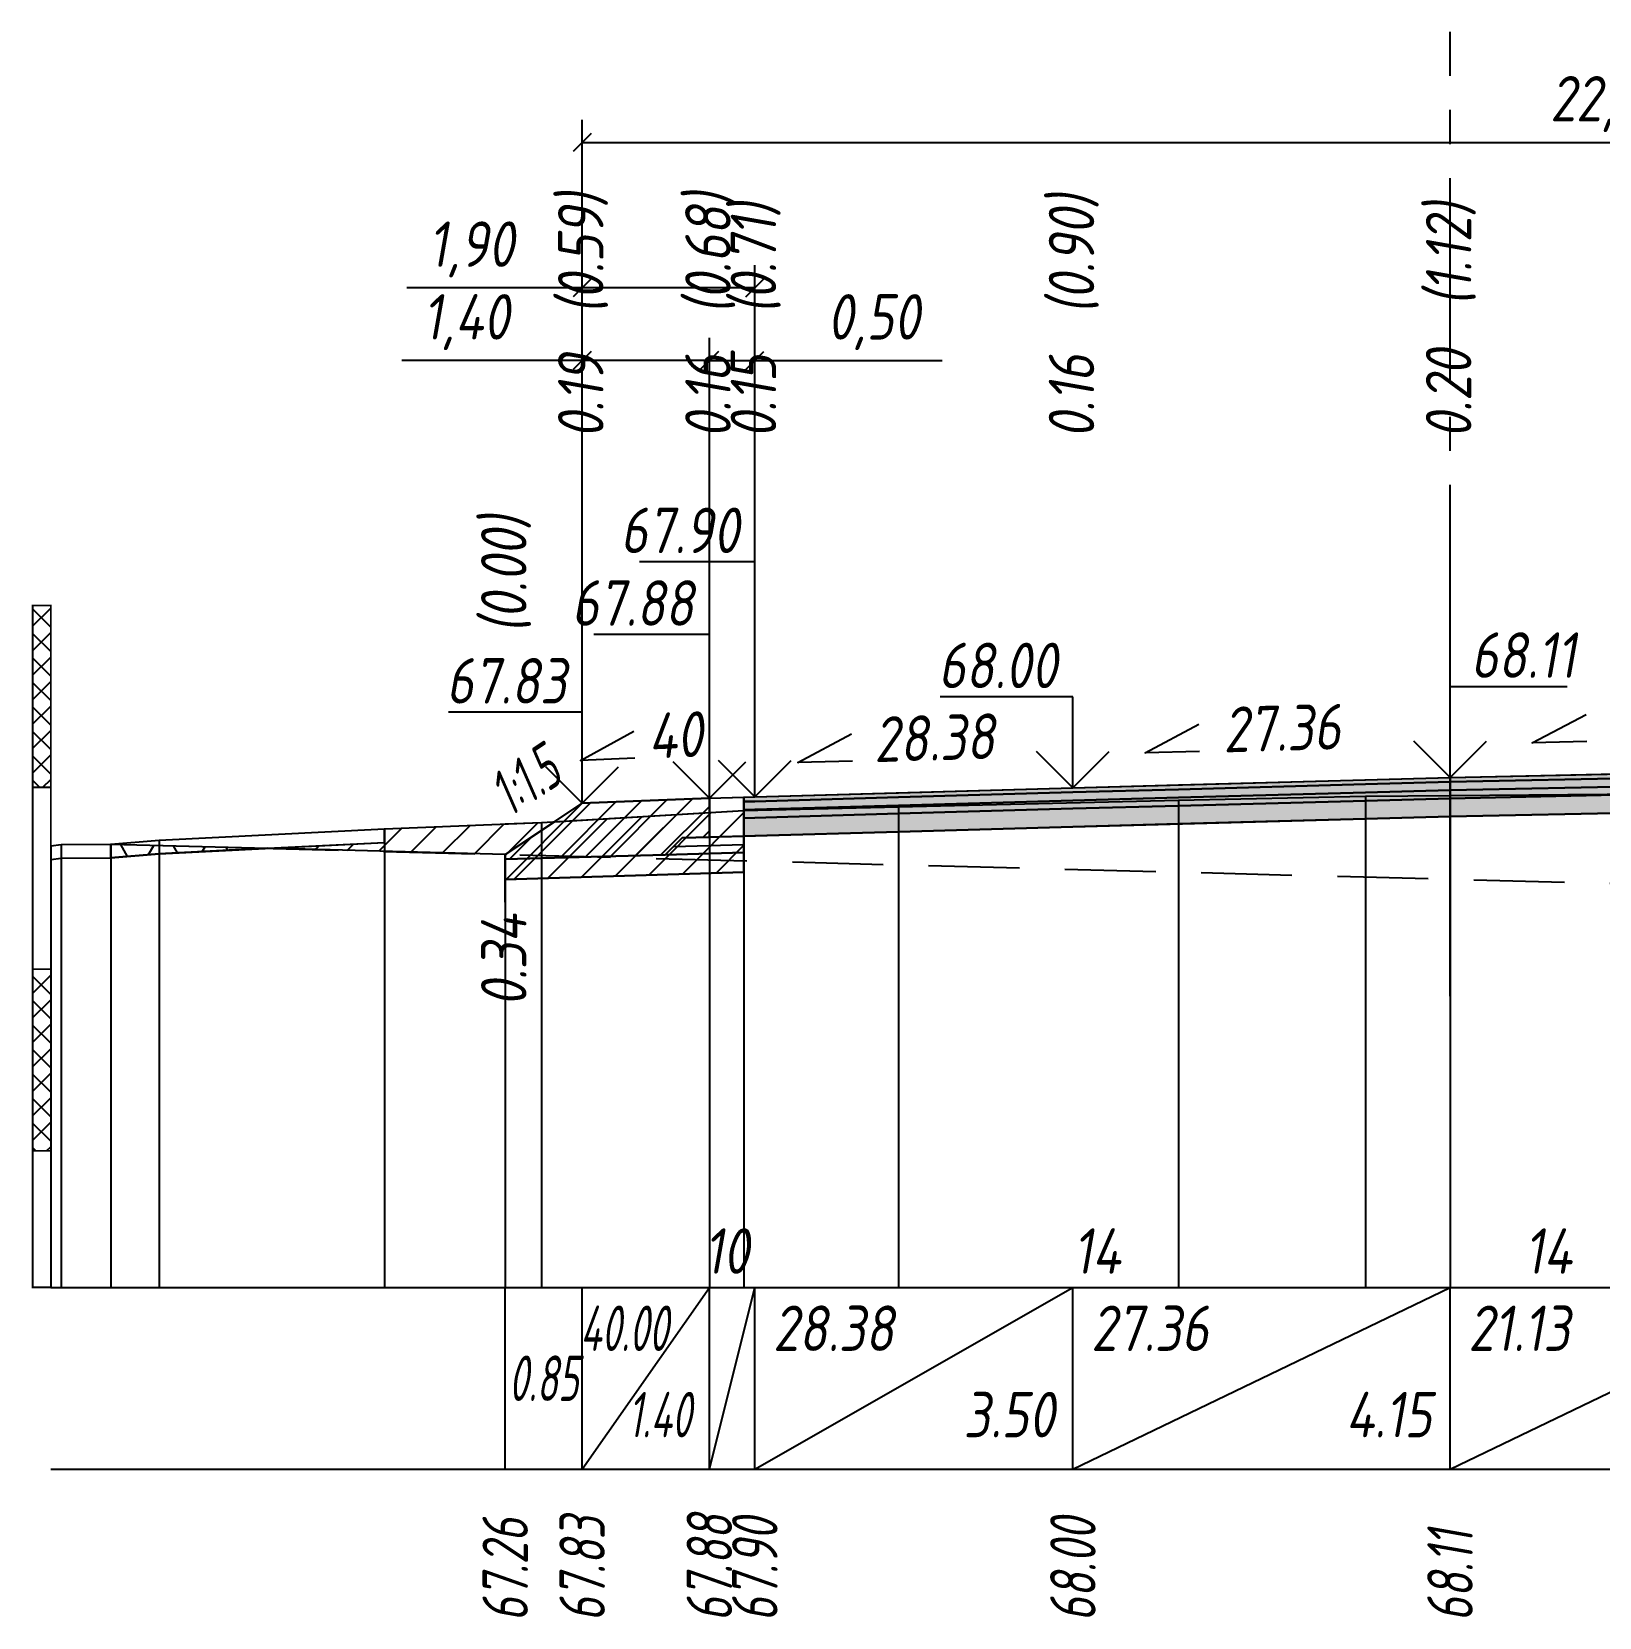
# Model space of a CAD drawing. Extents: x -717 to 1451, y -133302 to 233.
# Drawn here: x 78.9 to 165.2, y -39581.2 to -39493.9 of the extents above; entities that cross this region are included whole.
import ezdxf
from ezdxf.enums import TextEntityAlignment as Align

# ---------------------------------------------------------------- set-up
doc = ezdxf.new("R2010")
doc.units = 0
doc.linetypes.add('осевая2', pattern=[1.125, 0.75, -0.125, 0.125, -0.125])
doc.linetypes.add('штриховая', pattern=[0.75, 0.5, -0.25])
for name, color, linetype in [('Интерполированный поперечник', 2, 'Continuous'), ('Код_514', 1, 'Continuous'), ('Контур_0', 7, 'Continuous'), ('Контур_2521', 7, 'Continuous'), ('Контур_2564', 7, 'Continuous'), ('Контур_2660', 7, 'Continuous'), ('Контур_2665', 7, 'Continuous'), ('Контур_400', 7, 'Continuous'), ('Контур_508', 7, 'Continuous'), ('Контур_512', 7, 'Continuous'), ('Контур_513', 7, 'Continuous'), ('Контур_818', 7, 'Continuous'), ('Красный поперечник', 1, 'Continuous'), ('Линейка абсолютных высот', 7, 'Continuous'), ('Объём_2501', 7, 'Continuous'), ('Объём_2564', 7, 'Continuous'), ('Объём_2650', 7, 'Continuous'), ('Объём_2660', 7, 'Continuous'), ('Объём_2661', 7, 'Continuous'), ('Объём_2662', 7, 'Continuous'), ('Объём_2663', 7, 'Continuous'), ('Объём_2665', 7, 'Continuous'), ('Объём_2666', 7, 'Continuous'), ('Объём_2753', 7, 'Continuous'), ('Ось', 1, 'осевая2'), ('Откосы', 7, 'Continuous'), ('Отметки покрытия', 7, 'Continuous'), ('Рабочие отметки', 7, 'Continuous'), ('Рабочие отметки доп.', 7, 'Continuous'), ('Слои выравнивания', 7, 'Continuous'), ('Таблица', 7, 'Continuous'), ('Уклоны проезжей части', 7, 'Continuous'), ('Черный поперечник', 3, 'Continuous')]:
    doc.layers.add(name, color=color, linetype=linetype)
for name, color, linetype, true_color in [('Контур_2540', 2, 'Continuous', 0xffff00), ('Контур_2560', 2, 'Continuous', 0xffff00), ('Контур_2561', 7, 'Continuous', 0xff8040), ('Контур_2562', 3, 'Continuous', 0x00ff00), ('Контур_2563', 7, 'Continuous', 0xff8000), ('Контур_2570', 7, 'Continuous', 0x80ff00), ('Контур_2725', 7, 'Continuous', 0x323232), ('Контур_2736', 4, 'Continuous', 0x00ffff), ('Контур_2737', 4, 'Continuous', 0x00ffff), ('Контур_2738', 4, 'Continuous', 0x00ffff), ('Контур_2739', 4, 'Continuous', 0x00ffff), ('Контур_2741', 4, 'Continuous', 0x00ffff), ('Контур_2742', 4, 'Continuous', 0x00ffff), ('Контур_2743', 4, 'Continuous', 0x00ffff), ('Контур_2744', 7, 'Continuous', 0xa4ffff), ('Контур_2745', 7, 'Continuous', 0xa4ffff), ('Контур_2747', 4, 'Continuous', 0x00ffff), ('Контур_2748', 4, 'Continuous', 0x00ffff), ('Контур_2749', 4, 'Continuous', 0x00ffff), ('Контур_2750', 4, 'Continuous', 0x00ffff), ('Контур_2751', 4, 'Continuous', 0x00ffff), ('Контур_2752', 4, 'Continuous', 0x00ffff), ('Контур_2760', 7, 'Continuous', 0x323232), ('Контур_2761', 7, 'Continuous', 0x323232), ('Контур_2762', 7, 'Continuous', 0x323232), ('Контур_2763', 7, 'Continuous', 0x323232), ('Контур_402', 7, 'Continuous', 0xff6464), ('Контур_703', 4, 'Continuous', 0x00ffff), ('Контур_705', 4, 'Continuous', 0x00ffff), ('Контур_707', 4, 'Continuous', 0x00ffff), ('Контур_720', 131, 'Continuous', 0xaaffff), ('Объём_2500', 7, 'Continuous', 0xc0c0c0), ('Объём_2520', 7, 'Continuous', 0x80ffff), ('Объём_2540', 2, 'Continuous', 0xffff00), ('Объём_2560', 2, 'Continuous', 0xffff00), ('Объём_2561', 7, 'Continuous', 0xff8040), ('Объём_2562', 3, 'Continuous', 0x00ff00), ('Объём_2563', 7, 'Continuous', 0xff8000), ('Объём_2600', 7, 'Continuous', 0x808000), ('Объём_2746', 2, 'Continuous', 0xffff00)]:
    doc.layers.add(name, color=color, linetype=linetype, true_color=true_color)
doc.styles.get("Standard").update_dxf_attribs({"font": 'txt', "height": 2.5})
doc.styles.add('М', font='romand.shx', dxfattribs={"width": 0.8, "oblique": 10, "height": 2.5})
doc.dimstyles.new('ISO-25', dxfattribs={"dimtxt": 2.5, "dimasz": 2.5, "dimexe": 1.25, "dimexo": 0.625, "dimtad": 1, "dimtxsty": 'Standard', "dimcen": 2.5, "dimadec": 0, "dimazin": 0, "dimtfac": 1, "dimtmove": 0, "dimatfit": 3, "dimfxl": 1, "dimarcsym": 0})
pattern_1 = [(45.0000013, (0, 0), (-0.67351924, 0.67351921), []), (135.0000003, (0, 0), (-0.673519222, -0.67351923), [])]

# ---------------------------------------------------------------- blocks, each defined once
blk = doc.blocks.new('_Oblique')
at = {"color": 0, "linetype": 'ByBlock', "lineweight": -2}
blk.add_line((-0.5, -0.5), (0.5, 0.5), dxfattribs=at)
blk = doc.blocks.new('*D915')
at = {"color": 0, "lineweight": -2, "transparency": 16777216}
for p, q in [((109.236, -39535.797), (109.236, -39510.757)), ((116.236, -39535.517), (116.236, -39510.757)), ((109.236, -39512.007), (99.313, -39512.007)), ((116.236, -39512.007), (109.236, -39512.007))]:
    blk.add_line(p, q, dxfattribs=at)
at = {"layer": 'Defpoints', "color": 0, "transparency": 16777216}
for p in [(116.236, -39512.007), (116.236, -39536.142), (109.236, -39536.422)]:
    blk.add_point(p, dxfattribs=at)
at = {"color": 0, "lineweight": -2, "transparency": 16777216, "rotation": 180}
blk.add_blockref('_Oblique', (109.236, -39512.007), dxfattribs=at)
at = {"color": 0, "lineweight": -2, "transparency": 16777216}
blk.add_blockref('_Oblique', (116.236, -39512.007), dxfattribs=at)
at = {"color": 0, "transparency": 16777216, "insert": (102.854, -39509.894), "char_height": 2.5, "width": 8.75, "attachment_point": 5, "style": 'М'}
blk.add_mtext('1,40', dxfattribs=at)
blk = doc.blocks.new('*D917')
at = {"color": 0, "lineweight": -2, "transparency": 16777216}
for p, q in [((116.236, -39535.517), (116.236, -39510.757)), ((118.736, -39535.446), (118.736, -39510.757)), ((116.236, -39512.007), (118.736, -39512.007)), ((118.736, -39512.007), (129.036, -39512.007))]:
    blk.add_line(p, q, dxfattribs=at)
at = {"layer": 'Defpoints', "color": 0, "transparency": 16777216}
for p in [(118.736, -39512.007), (116.236, -39536.142), (118.736, -39536.071)]:
    blk.add_point(p, dxfattribs=at)
at = {"color": 0, "lineweight": -2, "transparency": 16777216, "rotation": 180}
blk.add_blockref('_Oblique', (116.236, -39512.007), dxfattribs=at)
at = {"color": 0, "lineweight": -2, "transparency": 16777216}
blk.add_blockref('_Oblique', (118.736, -39512.007), dxfattribs=at)
at = {"color": 0, "transparency": 16777216, "insert": (125.274, -39509.894), "char_height": 2.5, "width": 9.16667, "attachment_point": 5, "style": 'М'}
blk.add_mtext('0,50', dxfattribs=at)
blk = doc.blocks.new('*D920')
at = {"color": 0, "lineweight": -2, "transparency": 16777216}
for p, q in [((109.236, -39535.797), (109.236, -39506.757)), ((118.736, -39535.446), (118.736, -39506.757)), ((109.236, -39508.007), (99.596, -39508.007)), ((118.736, -39508.007), (109.236, -39508.007))]:
    blk.add_line(p, q, dxfattribs=at)
at = {"layer": 'Defpoints', "color": 0, "transparency": 16777216}
for p in [(118.736, -39508.007), (118.736, -39536.071), (109.236, -39536.422)]:
    blk.add_point(p, dxfattribs=at)
at = {"color": 0, "lineweight": -2, "transparency": 16777216, "rotation": 180}
blk.add_blockref('_Oblique', (109.236, -39508.007), dxfattribs=at)
at = {"color": 0, "lineweight": -2, "transparency": 16777216}
blk.add_blockref('_Oblique', (118.736, -39508.007), dxfattribs=at)
at = {"color": 0, "transparency": 16777216, "insert": (103.137, -39505.894), "char_height": 2.5, "width": 8.75, "attachment_point": 5, "style": 'М'}
blk.add_mtext('1,90', dxfattribs=at)
blk = doc.blocks.new('*D921')
at = {"color": 0, "lineweight": -2, "transparency": 16777216}
for p, q in [((109.236, -39535.797), (109.236, -39498.757)), ((222.236, -39532.968), (222.236, -39498.757)), ((109.236, -39500.007), (222.236, -39500.007))]:
    blk.add_line(p, q, dxfattribs=at)
at = {"layer": 'Defpoints', "color": 0, "transparency": 16777216}
for p in [(222.236, -39500.007), (222.236, -39533.593), (109.236, -39536.422)]:
    blk.add_point(p, dxfattribs=at)
at = {"color": 0, "lineweight": -2, "transparency": 16777216, "rotation": 180}
blk.add_blockref('_Oblique', (109.236, -39500.007), dxfattribs=at)
at = {"color": 0, "lineweight": -2, "transparency": 16777216}
blk.add_blockref('_Oblique', (222.236, -39500.007), dxfattribs=at)
at = {"color": 0, "transparency": 16777216, "insert": (165.736, -39497.894), "char_height": 2.5, "width": 12.08333, "attachment_point": 5, "style": 'М'}
blk.add_mtext('22,60', dxfattribs=at)

msp = doc.modelspace()

# ---------------------------------------------------------------- hatches: boundary and pattern name
at = {"layer": 'Линейка абсолютных высот'}
h = msp.add_hatch(dxfattribs=at)
h.set_pattern_fill('ANSI37', scale=0.3, style=0)
h.set_pattern_definition(pattern_1)
h.paths.add_polyline_path([(80, -39535.488), (80, -39525.488), (79, -39525.488), (79, -39535.488)])
h = msp.add_hatch(dxfattribs=at)
h.set_pattern_fill('ANSI37', scale=0.3, style=0)
h.set_pattern_definition(pattern_1)
h.paths.add_polyline_path([(80, -39555.488), (80, -39545.488), (79, -39545.488), (79, -39555.488)])
at = {"layer": 'Объём_2563'}
h = msp.add_hatch(dxfattribs=at)
h.set_pattern_fill('ANSI31', color=256, scale=0.3)
h.paths.add_polyline_path([(109.236, -39536.36), (116.236, -39536.08), (116.236, -39538.23), (114.736, -39538.272), (113.81, -39539.199), (105, -39539.449), (105, -39539.184)])
at = {"layer": 'Объём_2600'}
h = msp.add_hatch(dxfattribs=at)
h.set_pattern_fill('ANSI31', color=6, scale=0.4)
h.paths.add_polyline_path([(105, -39540.554), (105, -39539.184), (91.918, -39538.843), (98.363, -39538.521), (98.363, -39537.771), (107.007, -39537.42), (118.134, -39536.754), (118.134, -39540.16)])
h = msp.add_hatch(dxfattribs=at)
h.set_pattern_fill('HONEY', color=5, scale=0.3)
h.paths.add_polyline_path([(85.957, -39539.141), (83.312, -39539.369), (83.312, -39538.619), (91.918, -39538.843)])
at = {"layer": 'Слои выравнивания'}
for color, points in [(2, [(118.134, -39536.026), (118.736, -39536.009), (126.635, -39535.785), (136.236, -39535.512), (142.048, -39535.353), (152.333, -39535.072), (156.986, -39534.944), (156.986, -39535.194), (152.333, -39535.322), (142.048, -39535.603), (136.236, -39535.762), (126.635, -39536.035), (118.736, -39536.259), (118.134, -39536.276)]), (3, [(118.134, -39536.276), (118.736, -39536.259), (126.635, -39536.035), (136.236, -39535.762), (142.048, -39535.603), (152.333, -39535.322), (156.986, -39535.194), (156.986, -39535.644), (152.333, -39535.772), (142.048, -39536.053), (136.236, -39536.212), (126.635, -39536.485), (118.736, -39536.709), (118.134, -39536.726)]), (2, [(156.986, -39534.944), (167.791, -39534.716), (167.791, -39534.966), (156.986, -39535.194)]), (3, [(156.986, -39535.194), (167.791, -39534.966), (167.791, -39535.416), (156.986, -39535.644)]), (4, [(118.134, -39536.726), (118.736, -39536.709), (126.635, -39536.485), (136.236, -39536.212), (142.048, -39536.053), (152.333, -39535.772), (156.986, -39535.644), (156.986, -39536.094), (152.333, -39536.222), (142.048, -39536.503), (136.236, -39536.662), (126.635, -39536.935), (118.736, -39537.159), (118.134, -39537.176)]), (5, [(118.134, -39537.176), (118.736, -39537.159), (126.635, -39536.935), (136.236, -39536.662), (142.048, -39536.503), (152.333, -39536.222), (156.986, -39536.094), (156.986, -39537.094), (152.333, -39537.222), (142.048, -39537.503), (136.236, -39537.662), (126.635, -39537.935), (118.736, -39538.159), (118.134, -39538.176)]), (4, [(156.986, -39535.644), (167.791, -39535.416), (167.791, -39535.866), (156.986, -39536.094)]), (5, [(156.986, -39536.094), (167.791, -39535.866), (167.791, -39536.866), (156.986, -39537.094)])]:
    msp.add_hatch(color=color, dxfattribs=at).paths.add_polyline_path(points)

# ---------------------------------------------------------------- linework, layer by layer
at = {"layer": 'Интерполированный поперечник', "linetype": 'штриховая', "ltscale": 10, "flags": 128}
msp.add_lwpolyline([(83.312, -39538.619), (199.995, -39541.659)], dxfattribs=at)
at = {"layer": 'Код_514'}
for p, q in [((105, -39573), (105, -39563)), ((109.236, -39573), (109.236, -39563)), ((109.236, -39573), (116.236, -39563)), ((116.236, -39573), (116.236, -39563)), ((116.236, -39573), (118.736, -39563)), ((118.736, -39573), (118.736, -39563)), ((118.736, -39573), (136.236, -39563)), ((136.236, -39573), (136.236, -39563)), ((136.236, -39573), (156.986, -39563)), ((156.986, -39573), (156.986, -39563)), ((156.986, -39573), (177.736, -39563))]:
    msp.add_line(p, q, dxfattribs=at)
at = {"layer": 'Контур_0', "flags": 128}
for points in [[(116.236, -39538.23), (116.236, -39536.08), (118.134, -39536.026), (118.134, -39538.176), (116.236, -39538.23), (116.236, -39538.23)], [(109.236, -39536.36), (105, -39539.184), (105, -39539.184), (105, -39539.184), (105, -39539.184), (105, -39539.184), (105, -39539.184), (105, -39539.184), (105, -39539.184), (105, -39539.184), (105, -39539.184), (105, -39539.184), (105, -39539.184), (105, -39539.184), (105, -39539.184), (105, -39541.798)], [(109.236, -39536.36), (105, -39539.184), (105, -39539.184), (105, -39539.184), (105, -39539.184), (105, -39539.184), (105, -39539.184), (105, -39539.184), (105, -39539.184), (105, -39539.184), (105, -39539.184), (105, -39539.184), (105, -39539.184), (105, -39539.184), (105, -39539.184), (105, -39541.798), (105, -39541.798), (105, -39539.184), (105, -39539.184), (105, -39539.184), (105, -39539.184), (105, -39539.184), (105, -39539.184), (105, -39539.184), (105, -39539.184), (105, -39539.184), (105, -39539.184), (105, -39539.184), (105, -39539.184), (105, -39539.184)], [(105, -39539.449), (113.81, -39539.199), (114.736, -39538.272), (116.236, -39538.23)], [(114.736, -39538.272), (118.134, -39538.176), (118.134, -39539.076), (113.81, -39539.199), (114.736, -39538.272), (114.736, -39538.272)]]:
    msp.add_lwpolyline(points, dxfattribs=at)
at = {"layer": 'Контур_2521', "color": 250, "flags": 128}
msp.add_lwpolyline([(114.273, -39538.735), (118.134, -39538.626)], dxfattribs=at)
at = {"layer": 'Контур_2540', "flags": 128}
msp.add_lwpolyline([(113.81, -39539.199), (118.134, -39539.076), (118.134, -39540.16), (105, -39540.554), (105, -39539.449), (113.81, -39539.199), (113.81, -39539.199)], dxfattribs=at)
at = {"layer": 'Контур_2560', "flags": 128}
msp.add_lwpolyline([(109.236, -39536.36), (109.236, -39536.36), (109.236, -39536.36), (116.236, -39536.08)], dxfattribs=at)
at = {"layer": 'Контур_2561', "flags": 128}
msp.add_lwpolyline([(116.236, -39536.08), (116.236, -39536.08), (109.236, -39536.36), (109.236, -39536.36), (116.236, -39536.08)], dxfattribs=at)
at = {"layer": 'Контур_2562', "flags": 128}
msp.add_lwpolyline([(109.236, -39536.36), (109.236, -39536.36), (109.236, -39536.36), (109.236, -39536.36), (109.236, -39536.36)], dxfattribs=at)
at = {"layer": 'Контур_2563', "flags": 128}
msp.add_lwpolyline([(109.236, -39536.36), (116.236, -39536.08), (116.236, -39538.23), (114.736, -39538.272), (113.81, -39539.199), (105, -39539.449), (105, -39539.184), (109.236, -39536.36), (109.236, -39536.36)], dxfattribs=at)
at = {"layer": 'Контур_2564', "flags": 128}
msp.add_lwpolyline([(109.236, -39536.36), (116.236, -39536.08)], dxfattribs=at)
at = {"layer": 'Контур_2570', "flags": 128}
msp.add_lwpolyline([(80, -39539.451), (80.573, -39539.387), (83.312, -39539.369), (83.312, -39539.369), (85.957, -39539.141), (98.363, -39538.521), (98.363, -39537.771), (107.007, -39537.42), (118.134, -39536.754), (126.635, -39536.553), (142.048, -39536.193), (152.333, -39535.976), (156.986, -39535.936), (167.791, -39535.841)], dxfattribs=at)
at = {"layer": 'Контур_2660', "flags": 128}
msp.add_lwpolyline([(105, -39540.554), (118.134, -39540.16)], dxfattribs=at)
at = {"layer": 'Контур_2665', "flags": 128}
msp.add_lwpolyline([(109.236, -39536.36), (109.236, -39536.36)], dxfattribs=at)
at = {"layer": 'Контур_2725', "flags": 128}
msp.add_lwpolyline([(118.134, -39538.176), (118.736, -39538.159), (126.635, -39537.935), (136.236, -39537.662), (142.048, -39537.503), (152.333, -39537.222), (156.986, -39537.094), (167.791, -39536.866)], dxfattribs=at)
at = {"layer": 'Контур_2736', "flags": 128}
msp.add_lwpolyline([(109.236, -39536.36), (105, -39539.184)], dxfattribs=at)
at = {"layer": 'Контур_2737', "flags": 128}
msp.add_lwpolyline([(105, -39539.184), (105, -39539.184)], dxfattribs=at)
at = {"layer": 'Контур_2738', "flags": 128}
msp.add_lwpolyline([(105, -39539.184), (105, -39539.184)], dxfattribs=at)
at = {"layer": 'Контур_2739', "flags": 128}
msp.add_lwpolyline([(105, -39539.184), (105, -39539.184)], dxfattribs=at)
at = {"layer": 'Контур_2741', "flags": 128}
msp.add_lwpolyline([(105, -39539.184), (105, -39539.184)], dxfattribs=at)
at = {"layer": 'Контур_2742', "flags": 128}
msp.add_lwpolyline([(105, -39539.184), (105, -39539.184)], dxfattribs=at)
at = {"layer": 'Контур_2743', "flags": 128}
msp.add_lwpolyline([(105, -39539.184), (105, -39539.184)], dxfattribs=at)
at = {"layer": 'Контур_2744', "flags": 128}
msp.add_lwpolyline([(105, -39539.184), (105, -39539.184)], dxfattribs=at)
msp.add_lwpolyline([(105, -39539.184), (105, -39539.184)], dxfattribs=at)
msp.add_lwpolyline([(105, -39539.184), (105, -39539.184)], dxfattribs=at)
msp.add_lwpolyline([(105, -39539.184), (105, -39539.184)], dxfattribs=at)
msp.add_lwpolyline([(105, -39539.184), (105, -39539.184)], dxfattribs=at)
msp.add_lwpolyline([(105, -39539.184), (105, -39539.184)], dxfattribs=at)
at = {"layer": 'Контур_2745', "flags": 128}
msp.add_lwpolyline([(105, -39539.184), (105, -39539.184)], dxfattribs=at)
msp.add_lwpolyline([(105, -39539.184), (105, -39539.184)], dxfattribs=at)
msp.add_lwpolyline([(105, -39539.184), (105, -39539.184)], dxfattribs=at)
msp.add_lwpolyline([(105, -39539.184), (105, -39539.184)], dxfattribs=at)
msp.add_lwpolyline([(105, -39539.184), (105, -39539.184)], dxfattribs=at)
msp.add_lwpolyline([(105, -39539.184), (105, -39539.184)], dxfattribs=at)
at = {"layer": 'Контур_2747', "flags": 128}
msp.add_lwpolyline([(105, -39539.184), (105, -39539.184)], dxfattribs=at)
at = {"layer": 'Контур_2748', "flags": 128}
msp.add_lwpolyline([(105, -39539.184), (105, -39539.184)], dxfattribs=at)
at = {"layer": 'Контур_2749', "flags": 128}
msp.add_lwpolyline([(105, -39539.184), (105, -39539.184)], dxfattribs=at)
at = {"layer": 'Контур_2750', "flags": 128}
msp.add_lwpolyline([(105, -39539.184), (105, -39539.184)], dxfattribs=at)
at = {"layer": 'Контур_2751', "flags": 128}
msp.add_lwpolyline([(105, -39539.184), (105, -39539.184)], dxfattribs=at)
at = {"layer": 'Контур_2752', "flags": 128}
msp.add_lwpolyline([(105, -39539.184), (105, -39539.184)], dxfattribs=at)
at = {"layer": 'Контур_2760', "flags": 128}
msp.add_lwpolyline([(118.134, -39536.026), (118.736, -39536.009), (126.635, -39535.785), (136.236, -39535.512), (142.048, -39535.353), (152.333, -39535.072), (156.986, -39534.944), (167.791, -39534.716)], dxfattribs=at)
at = {"layer": 'Контур_2761', "flags": 128}
msp.add_lwpolyline([(118.134, -39536.276), (118.736, -39536.259), (126.635, -39536.035), (136.236, -39535.762), (142.048, -39535.603), (152.333, -39535.322), (156.986, -39535.194), (167.791, -39534.966)], dxfattribs=at)
at = {"layer": 'Контур_2762', "flags": 128}
msp.add_lwpolyline([(118.134, -39536.726), (118.736, -39536.709), (126.635, -39536.485), (136.236, -39536.212), (142.048, -39536.053), (152.333, -39535.772), (156.986, -39535.644), (167.791, -39535.416)], dxfattribs=at)
at = {"layer": 'Контур_2763', "flags": 128}
msp.add_lwpolyline([(118.134, -39537.176), (118.736, -39537.159), (126.635, -39536.935), (136.236, -39536.662), (142.048, -39536.503), (152.333, -39536.222), (156.986, -39536.094), (167.791, -39535.866)], dxfattribs=at)
at = {"layer": 'Контур_400', "flags": 128}
for points in [[(156.986, -39534.944), (177.736, -39534.506), (195.236, -39534.122), (195.236, -39534.122), (195.236, -39534.122), (195.236, -39534.122), (212.736, -39533.739), (212.736, -39533.739), (215.236, -39533.684)], [(116.236, -39536.08), (118.736, -39536.009), (118.736, -39536.009), (118.736, -39536.009), (118.736, -39536.009), (118.736, -39536.009), (118.736, -39536.009), (136.236, -39535.512), (156.986, -39534.944)]]:
    msp.add_lwpolyline(points, dxfattribs=at)
at = {"layer": 'Контур_402', "flags": 128}
msp.add_lwpolyline([(105, -39540.554), (118.134, -39540.16), (118.134, -39538.176), (136.236, -39537.662), (156.986, -39537.094), (167.791, -39536.866), (167.791, -39539.319), (233.892, -39541.302)], dxfattribs=at)
at = {"layer": 'Контур_508', "flags": 128}
msp.add_lwpolyline([(105, -39540.554), (118.134, -39540.16), (118.134, -39538.176), (136.236, -39537.662), (156.986, -39537.094), (167.791, -39536.866), (167.791, -39539.319), (233.892, -39541.302), (236.44, -39543), (238.44, -39543), (239.992, -39541.965)], dxfattribs=at)
at = {"layer": 'Контур_512', "flags": 128}
msp.add_lwpolyline([(105, -39540.554), (118.134, -39540.16)], dxfattribs=at)
at = {"layer": 'Контур_513', "flags": 128}
msp.add_lwpolyline([(105, -39540.554), (118.134, -39540.16), (118.134, -39538.176), (136.236, -39537.662), (156.986, -39537.094), (167.791, -39536.866), (167.791, -39539.319), (233.892, -39541.302), (236.44, -39543), (238.44, -39543), (239.992, -39541.965)], dxfattribs=at)
at = {"layer": 'Контур_703', "flags": 128}
for points in [[(109.236, -39536.36), (105, -39539.184)], [(105, -39539.184), (105, -39541.798)]]:
    msp.add_lwpolyline(points, dxfattribs=at)
at = {"layer": 'Контур_705', "flags": 128}
msp.add_lwpolyline([(105, -39539.184), (105, -39539.184)], dxfattribs=at)
at = {"layer": 'Контур_707', "flags": 128}
msp.add_lwpolyline([(105, -39541.798), (105, -39539.184)], dxfattribs=at)
at = {"layer": 'Контур_720', "flags": 128}
msp.add_lwpolyline([(105, -39541.798), (105, -39541.798)], dxfattribs=at)
at = {"layer": 'Контур_818', "flags": 128}
msp.add_lwpolyline([(105, -39537.501), (107.007, -39537.42), (118.134, -39536.754), (126.635, -39536.553), (142.048, -39536.193), (152.333, -39535.976), (156.986, -39535.936), (167.791, -39535.841), (176.362, -39536.49), (189.199, -39537.046), (189.199, -39537.796), (198.625, -39541.842), (199.995, -39542.409), (199.995, -39542.409), (200.622, -39542.279), (205.982, -39541.04), (225.427, -39542.295), (227.667, -39542.499), (238.78, -39542.757), (239.992, -39542.715)], dxfattribs=at)
at = {"layer": 'Красный поперечник'}
for p, q in [((136.236, -39535.512), (156.986, -39534.944)), ((156.986, -39534.944), (177.736, -39534.506)), ((109.236, -39536.36), (116.236, -39536.08)), ((116.236, -39536.08), (118.736, -39536.009)), ((118.736, -39536.009), (136.236, -39535.512)), ((105, -39539.184), (109.236, -39536.36)), ((118.134, -39540.16), (118.134, -39563)), ((105, -39540.554), (105, -39563))]:
    msp.add_line(p, q, dxfattribs=at)
at = {"layer": 'Линейка абсолютных высот', "color": 7, "const_width": 0.1, "flags": 128}
for points in [[(80, -39535.488), (80, -39525.488), (79, -39525.488), (79, -39535.488), (80, -39535.488)], [(80, -39545.488), (80, -39535.488), (79, -39535.488), (79, -39545.488), (80, -39545.488)], [(80, -39555.488), (80, -39545.488), (79, -39545.488), (79, -39555.488), (80, -39555.488)], [(80, -39563), (80, -39555.488), (79, -39555.488), (79, -39563), (80, -39563)]]:
    msp.add_lwpolyline(points, dxfattribs=at)
at = {"layer": 'Объём_2500', "flags": 128}
msp.add_lwpolyline([(116.236, -39538.23), (116.236, -39536.08), (118.134, -39536.026), (118.134, -39538.176), (116.236, -39538.23), (116.236, -39538.23)], dxfattribs=at)
at = {"layer": 'Объём_2501', "flags": 128}
for points in [[(156.986, -39534.944), (177.736, -39534.506), (195.236, -39534.122), (195.236, -39534.122), (195.236, -39534.122), (195.236, -39534.122), (212.736, -39533.739), (212.736, -39533.739), (215.236, -39533.684)], [(116.236, -39536.08), (118.736, -39536.009), (118.736, -39536.009), (118.736, -39536.009), (118.736, -39536.009), (118.736, -39536.009), (118.736, -39536.009), (136.236, -39535.512), (156.986, -39534.944)]]:
    msp.add_lwpolyline(points, dxfattribs=at)
at = {"layer": 'Объём_2520', "color": 250, "flags": 128}
msp.add_lwpolyline([(114.736, -39538.272), (118.134, -39538.176), (118.134, -39539.076), (113.81, -39539.199), (114.736, -39538.272), (114.736, -39538.272)], dxfattribs=at)
at = {"layer": 'Объём_2540', "flags": 128}
msp.add_lwpolyline([(113.81, -39539.199), (118.134, -39539.076), (118.134, -39540.16), (105, -39540.554), (105, -39539.449), (113.81, -39539.199), (113.81, -39539.199)], dxfattribs=at)
at = {"layer": 'Объём_2560', "flags": 128}
msp.add_lwpolyline([(109.236, -39536.36), (109.236, -39536.36), (109.236, -39536.36), (116.236, -39536.08)], dxfattribs=at)
at = {"layer": 'Объём_2561', "flags": 128}
msp.add_lwpolyline([(116.236, -39536.08), (116.236, -39536.08), (109.236, -39536.36), (109.236, -39536.36), (116.236, -39536.08)], dxfattribs=at)
at = {"layer": 'Объём_2562', "flags": 128}
msp.add_lwpolyline([(109.236, -39536.36), (109.236, -39536.36), (109.236, -39536.36), (109.236, -39536.36), (109.236, -39536.36)], dxfattribs=at)
at = {"layer": 'Объём_2563', "color": 250, "flags": 128}
msp.add_lwpolyline([(109.236, -39536.36), (116.236, -39536.08), (116.236, -39538.23), (114.736, -39538.272), (113.81, -39539.199), (105, -39539.449), (105, -39539.184), (109.236, -39536.36), (109.236, -39536.36)], dxfattribs=at)
at = {"layer": 'Объём_2564', "flags": 128}
msp.add_lwpolyline([(109.236, -39536.36), (116.236, -39536.08)], dxfattribs=at)
at = {"layer": 'Объём_2600', "color": 5, "flags": 128}
msp.add_lwpolyline([(85.957, -39539.141), (83.312, -39539.369), (83.312, -39538.619), (91.918, -39538.843), (85.957, -39539.141), (85.957, -39539.141)], dxfattribs=at)
at = {"layer": 'Объём_2650', "color": 6, "flags": 128}
msp.add_lwpolyline([(105, -39540.554), (105, -39539.184), (91.918, -39538.843), (98.363, -39538.521), (98.363, -39537.771), (107.007, -39537.42), (118.134, -39536.754), (118.134, -39540.16), (105, -39540.554), (105, -39540.554)], dxfattribs=at)
at = {"layer": 'Объём_2660', "flags": 128}
msp.add_lwpolyline([(105, -39540.554), (118.134, -39540.16)], dxfattribs=at)
at = {"layer": 'Объём_2661', "flags": 128}
msp.add_lwpolyline([(109.236, -39536.36), (105, -39539.184), (105, -39540.619)], dxfattribs=at)
at = {"layer": 'Объём_2662', "flags": 128}
msp.add_lwpolyline([(105, -39540.619), (105, -39539.184)], dxfattribs=at)
at = {"layer": 'Объём_2663', "flags": 128}
msp.add_lwpolyline([(105, -39540.619), (105, -39541.798), (105, -39540.619)], dxfattribs=at)
at = {"layer": 'Объём_2665', "flags": 128}
msp.add_lwpolyline([(109.236, -39536.36), (109.236, -39536.36)], dxfattribs=at)
at = {"layer": 'Объём_2666', "flags": 128}
msp.add_lwpolyline([(109.236, -39536.36), (105, -39540.619)], dxfattribs=at)
at = {"layer": 'Объём_2746', "flags": 128}
msp.add_lwpolyline([(105, -39539.184), (107.709, -39537.378), (118.134, -39536.754), (118.134, -39540.16), (105, -39540.554), (105, -39539.184), (105, -39539.184)], dxfattribs=at)
at = {"layer": 'Объём_2753', "flags": 128}
msp.add_lwpolyline([(118.134, -39536.026), (118.134, -39536.026)], dxfattribs=at)
at = {"layer": 'Ось', "ltscale": 15}
msp.add_line((156.986, -39546.971), (156.986, -39493.915), dxfattribs=at)
at = {"layer": 'Откосы', "color": 1, "flags": 128}
for points in [[(164.509, -39532.974), (161.51, -39533.038), (164.477, -39531.475)], [(112.142, -39533.889), (109.145, -39534.009), (112.082, -39532.39)], [(124.103, -39534.046), (121.104, -39534.131), (124.06, -39532.547)], [(143.204, -39533.511), (140.205, -39533.593), (143.163, -39532.012)]]:
    msp.add_lwpolyline(points, dxfattribs=at)
at = {"layer": 'Отметки покрытия', "color": 1}
for p, q in [((118.736, -39523.08), (112.386, -39523.08)), ((118.736, -39536.009), (118.736, -39523.08)), ((116.236, -39527.08), (109.886, -39527.08)), ((116.236, -39536.08), (116.236, -39527.08)), ((156.986, -39534.944), (156.986, -39529.944)), ((156.986, -39529.944), (163.436, -39529.944)), ((136.236, -39530.512), (128.936, -39530.512)), ((136.236, -39535.512), (136.236, -39530.512)), ((109.236, -39531.36), (101.886, -39531.36)), ((109.236, -39536.36), (109.236, -39531.36)), ((136.236, -39535.512), (134.236, -39533.512)), ((136.236, -39535.512), (138.236, -39533.512)), ((156.986, -39534.944), (154.986, -39532.944)), ((156.986, -39534.944), (158.986, -39532.944)), ((109.236, -39536.36), (107.236, -39534.36)), ((109.236, -39536.36), (111.236, -39534.36)), ((116.236, -39536.08), (114.236, -39534.08)), ((116.236, -39536.08), (118.236, -39534.08)), ((118.736, -39536.009), (116.736, -39534.009)), ((118.736, -39536.009), (120.736, -39534.009))]:
    msp.add_line(p, q, dxfattribs=at)
at = {"layer": 'Слои выравнивания'}
for p, q in [((156.986, -39534.944), (156.986, -39563)), ((116.236, -39536.08), (116.236, -39563)), ((118.134, -39536.026), (118.134, -39563))]:
    msp.add_line(p, q, dxfattribs=at)
at = {"layer": 'Слои выравнивания', "color": 2, "flags": 128}
for points in [[(118.134, -39536.026), (118.736, -39536.009), (126.635, -39535.785), (136.236, -39535.512), (142.048, -39535.353), (152.333, -39535.072), (156.986, -39534.944), (156.986, -39535.194), (152.333, -39535.322), (142.048, -39535.603), (136.236, -39535.762), (126.635, -39536.035), (118.736, -39536.259), (118.134, -39536.276)], [(156.986, -39534.944), (167.791, -39534.716), (167.791, -39534.966), (156.986, -39535.194)]]:
    msp.add_lwpolyline(points, close=True, dxfattribs=at)
at = {"layer": 'Слои выравнивания', "color": 3, "flags": 128}
for points in [[(118.134, -39536.276), (118.736, -39536.259), (126.635, -39536.035), (136.236, -39535.762), (142.048, -39535.603), (152.333, -39535.322), (156.986, -39535.194), (156.986, -39535.644), (152.333, -39535.772), (142.048, -39536.053), (136.236, -39536.212), (126.635, -39536.485), (118.736, -39536.709), (118.134, -39536.726)], [(156.986, -39535.194), (167.791, -39534.966), (167.791, -39535.416), (156.986, -39535.644)]]:
    msp.add_lwpolyline(points, close=True, dxfattribs=at)
at = {"layer": 'Слои выравнивания', "color": 4, "flags": 128}
for points in [[(118.134, -39536.726), (118.736, -39536.709), (126.635, -39536.485), (136.236, -39536.212), (142.048, -39536.053), (152.333, -39535.772), (156.986, -39535.644), (156.986, -39536.094), (152.333, -39536.222), (142.048, -39536.503), (136.236, -39536.662), (126.635, -39536.935), (118.736, -39537.159), (118.134, -39537.176)], [(156.986, -39535.644), (167.791, -39535.416), (167.791, -39535.866), (156.986, -39536.094)]]:
    msp.add_lwpolyline(points, close=True, dxfattribs=at)
at = {"layer": 'Слои выравнивания', "color": 5, "flags": 128}
for points in [[(118.134, -39537.176), (118.736, -39537.159), (126.635, -39536.935), (136.236, -39536.662), (142.048, -39536.503), (152.333, -39536.222), (156.986, -39536.094), (156.986, -39537.094), (152.333, -39537.222), (142.048, -39537.503), (136.236, -39537.662), (126.635, -39537.935), (118.736, -39538.159), (118.134, -39538.176)], [(156.986, -39536.094), (167.791, -39535.866), (167.791, -39536.866), (156.986, -39537.094)]]:
    msp.add_lwpolyline(points, close=True, dxfattribs=at)
at = {"layer": 'Таблица'}
for p, q in [((80, -39563), (264.992, -39563)), ((80, -39573), (264.992, -39573))]:
    msp.add_line(p, q, dxfattribs=at)
at = {"layer": 'Черный поперечник', "color": 7}
for p, q in [((152.333, -39535.976), (152.333, -39563)), ((156.986, -39535.936), (156.986, -39563)), ((118.134, -39536.754), (118.134, -39563)), ((126.635, -39536.553), (126.635, -39563)), ((142.048, -39536.193), (142.048, -39563)), ((98.363, -39537.771), (98.363, -39563)), ((107.007, -39537.42), (107.007, -39563)), ((80, -39538.701), (80, -39563)), ((80.573, -39538.637), (80.573, -39563)), ((83.312, -39538.619), (83.312, -39563)), ((85.957, -39538.391), (85.957, -39563))]:
    msp.add_line(p, q, dxfattribs=at)
at = {"layer": 'Черный поперечник', "flags": 128}
msp.add_lwpolyline([(80, -39538.701), (80.573, -39538.637), (83.312, -39538.619), (85.957, -39538.391), (98.363, -39537.771), (107.007, -39537.42), (118.134, -39536.754), (126.635, -39536.553), (142.048, -39536.193), (152.333, -39535.976), (156.986, -39535.936), (167.791, -39535.841), (176.362, -39536.49), (189.199, -39537.046), (198.625, -39541.092), (199.995, -39541.659), (200.622, -39541.529), (205.982, -39540.29), (225.427, -39541.545), (227.667, -39541.749), (238.78, -39542.007), (244.071, -39541.824), (264.992, -39540.77)], dxfattribs=at)

# ---------------------------------------------------------------- texts
at = {"layer": 'Код_514', "style": 'М', "oblique": 10}
for s, width, p in [('40.00', 0.6, (109.123, -39564)), ('28.38', 0.8, (119.736, -39564)), ('27.36', 0.8, (137.236, -39564)), ('21.13', 0.8, (157.986, -39564))]:
    msp.add_text(s, height=2.5, dxfattribs=dict(at, width=width)).set_placement(p, align=Align.TOP_LEFT)
at = {"layer": 'Код_514', "style": 'М', "oblique": 10, "width": 0.6}
msp.add_text('0.85', height=2.5, dxfattribs=at).set_placement((107.118, -39568), align=Align.MIDDLE_CENTER)
at = {"layer": 'Код_514', "style": 'М', "oblique": 10}
for s, width, p in [('1.40', 0.6, (115.236, -39572)), ('3.50', 0.8, (135.236, -39572)), ('4.15', 0.8, (155.986, -39572))]:
    msp.add_text(s, height=2.5, dxfattribs=dict(at, width=width)).set_placement(p, align=Align.BOTTOM_RIGHT)
at = {"layer": 'Код_514', "style": 'М', "oblique": 10, "width": 0.7}
for s, p in [('67.83', (109.236, -39581.382)), ('67.88', (116.236, -39581.382)), ('67.26', (105, -39581.382)), ('67.90', (118.736, -39581.382)), ('68.00', (136.236, -39581.382)), ('68.11', (156.986, -39581.382))]:
    msp.add_text(s, height=2.5, rotation=90, dxfattribs=at).set_placement(p, align=Align.MIDDLE_LEFT)
at = {"layer": 'Отметки покрытия', "color": 1, "style": 'М', "oblique": 10, "width": 0.8}
for s, p in [('67.90', (117.877, -39523.348)), ('67.88', (115.377, -39527.348)), ('68.00', (135.377, -39530.781)), ('67.83', (108.377, -39531.628))]:
    msp.add_text(s, height=2.5, dxfattribs=at).set_placement(p, align=Align.BOTTOM_RIGHT)
msp.add_text('68.11', height=2.5, dxfattribs=at).set_placement((158.127, -39530.213), align=Align.BOTTOM_LEFT)
at = {"layer": 'Рабочие отметки', "color": 1, "style": 'М', "oblique": 10, "width": 0.8}
for s, p in [('0.19', (109.158, -39516.281)), ('0.16', (116.158, -39516.281)), ('0.15', (118.658, -39516.281)), ('0.16', (136.158, -39516.281)), ('0.20', (156.908, -39516.281))]:
    msp.add_text(s, height=2.5, rotation=90, dxfattribs=at).set_placement(p, align=Align.MIDDLE_LEFT)
msp.add_text('0.34', height=2.5, rotation=90, dxfattribs=at).set_placement((104.922, -39542.469), align=Align.MIDDLE_RIGHT)
at = {"layer": 'Рабочие отметки доп.', "color": 1, "style": 'М', "oblique": 10, "width": 0.8}
for s, p in [('(0.59)', (109.158, -39509.431)), ('(0.68)', (116.158, -39509.431)), ('(0.90)', (136.158, -39509.431)), ('(0.71)', (118.658, -39509.431)), ('(1.12)', (156.908, -39508.981)), ('(0.00)', (104.922, -39526.99))]:
    msp.add_text(s, height=2.5, rotation=90, dxfattribs=at).set_placement(p, align=Align.MIDDLE_LEFT)
at = {"layer": 'Слои выравнивания', "style": 'М', "oblique": 10, "width": 0.8}
for s, p in [('10', (117.185, -39563)), ('14', (137.56, -39563)), ('14', (162.388, -39563))]:
    msp.add_text(s, height=2.5, dxfattribs=at).set_placement(p, align=Align.BOTTOM_CENTER)
at = {"layer": 'Уклоны проезжей части', "color": 1, "style": 'М', "oblique": 10}
for s, rotation, width, p in [('27.36', 1.56709, 0.8, (147.788, -39534.229)), ('40', 2.29061, 0.8, (114.447, -39534.605)), ('28.38', 1.62583, 0.8, (128.662, -39534.761)), ('1:1.5', 33.69007, 0.6, (107.191, -39536.769))]:
    msp.add_text(s, height=2.5, rotation=rotation, dxfattribs=dict(at, width=width)).set_placement(p, align=Align.BOTTOM_CENTER)

# ---------------------------------------------------------------- dimensions: what is measured, and where the dimension line sits
at = {"color": 5}
dim = msp.add_linear_dim(base=(222.236, -39500.007), p1=(109.236, -39536.422), p2=(222.236, -39533.593), angle=180, dimstyle='ISO-25', override={"dimasz": 1, "dimlfac": 0.2, "dimzin": 0, "dimtxsty": 'М', "dimblk1": 'Oblique', "dimblk2": 'Oblique', "dimsah": 1}, dxfattribs=at)
dim.commit()
dim.dimension.update_dxf_attribs({"geometry": '*D921', "text_midpoint": (165.736, -39497.894)})
for base, p1, p2, picture, middle in [((118.736, -39508.007), (109.236, -39536.422), (118.736, -39536.071), '*D920', (103.137, -39508.007)), ((116.236, -39512.007), (109.236, -39536.422), (116.236, -39536.142), '*D915', (102.854, -39512.007)), ((118.736, -39512.007), (116.236, -39536.142), (118.736, -39536.071), '*D917', (125.274, -39512.007))]:
    dim = msp.add_linear_dim(base=base, p1=p1, p2=p2, angle=180, dimstyle='ISO-25', override={"dimasz": 1, "dimlfac": 0.2, "dimzin": 0, "dimtxsty": 'М', "dimblk1": 'Oblique', "dimblk2": 'Oblique', "dimsah": 1}, dxfattribs=at)
    dim.commit()
    dim.dimension.update_dxf_attribs({"geometry": picture, "text_midpoint": middle, "dimtype": 160})

doc.saveas('drawing.dxf')
